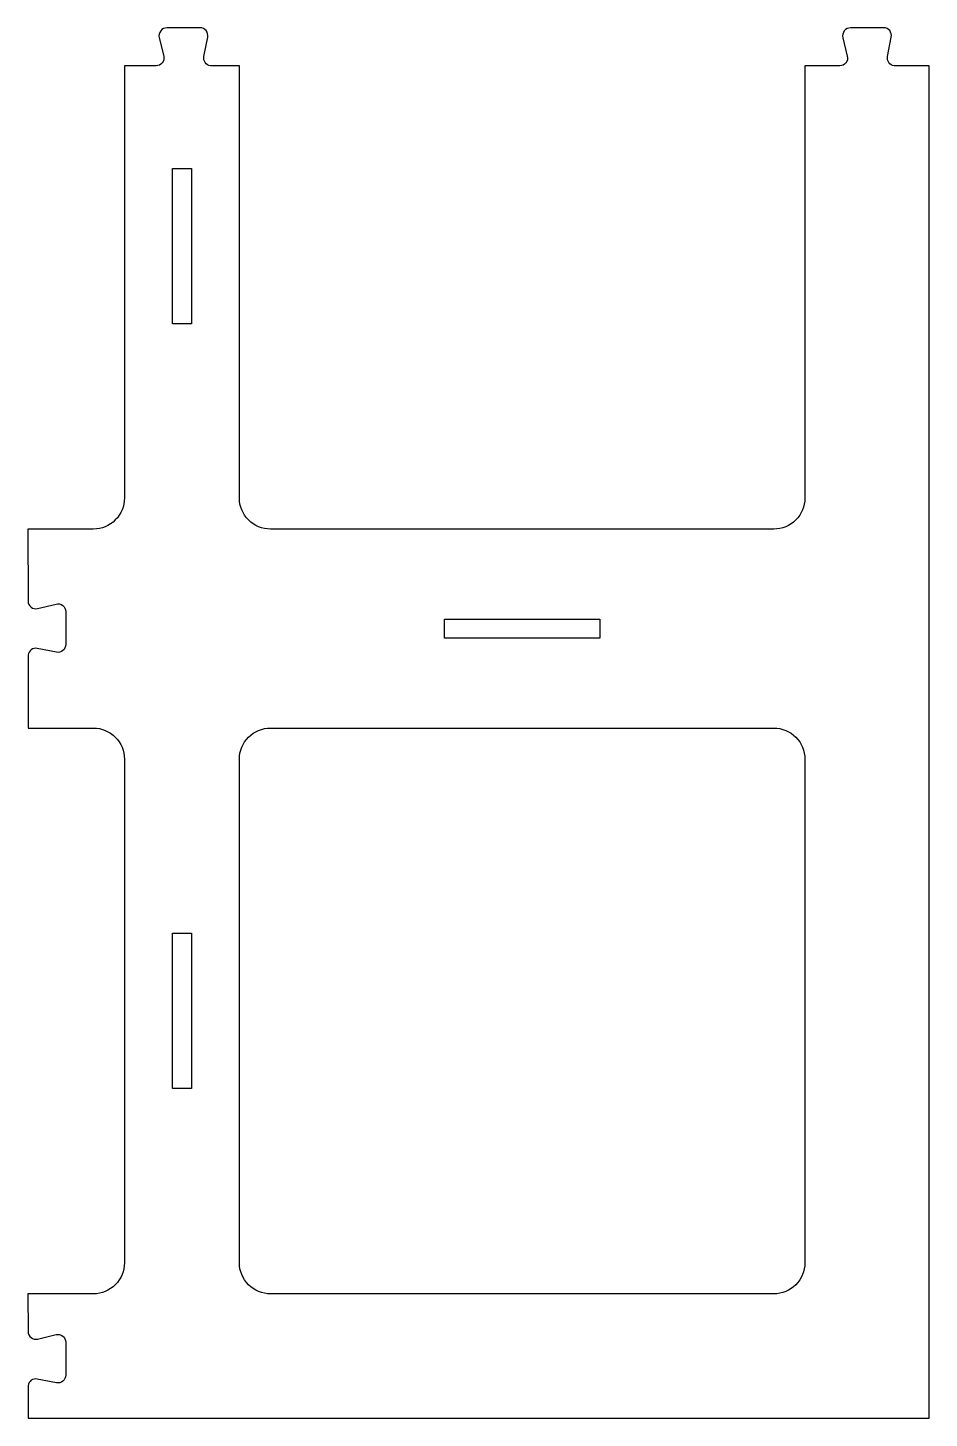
# Model space of a CAD drawing. Header units: millimetres. Extents: x 710 to 1000, y -1000 to -553.
import ezdxf

# ---------------------------------------------------------------- set-up
doc = ezdxf.new("R2010")
doc.units = ezdxf.units.MM
doc.layers.get('0').update_dxf_attribs({"linetype": 'CONTINUOUS'})

msp = doc.modelspace()

# ---------------------------------------------------------------- linework, layer by layer
for points in [[(778, -564.98), (768.69, -564.98, -0.430167), (766.58, -562.02), (767.81, -555.74, 0.471996), (765.36, -552.76), (754.72, -552.76, 0.485832), (752.2, -555.97), (753.64, -561.9, -0.485638), (751.21, -564.99), (741, -565), (741, -704, -0.414214), (731, -714), (709.91, -714), (709.99, -737.13, 0.484698), (713.08, -739.56), (719.03, -738.11, -0.485832), (722.12, -740.54), (722.12, -751.15, -0.471996), (719.14, -753.61), (712.96, -752.4, 0.430167), (710.01, -754.5), (710, -778), (731, -778, -0.414214), (741, -788), (741, -950, -0.414214), (731, -960), (709.95, -960), (709.99, -972.13, 0.484698), (713.08, -974.56), (719.03, -973.11, -0.485832), (722.12, -975.54), (722.12, -986.15, -0.471996), (719.14, -988.61), (712.96, -987.4, 0.430167), (710.01, -989.5), (710, -1000), (1000, -1000), (1000, -564.98), (988.69, -564.98, -0.430167), (986.58, -562.02), (987.81, -555.74, 0.471996), (985.36, -552.76), (974.72, -552.76, 0.485832), (972.2, -555.97), (973.64, -561.9, -0.485638), (971.21, -564.99), (960, -565), (960, -704, -0.414214), (950, -714), (788, -714, -0.414214), (778, -704)], [(788, -778), (950, -778, -0.414214), (960, -788), (960, -950, -0.414214), (950, -960), (788, -960, -0.414214), (778, -950), (778, -788, -0.414214)]]:
    msp.add_lwpolyline(points, format="xyb", close=True)
for points in [[(756.45, -598), (762.55, -598), (762.55, -648), (756.45, -648)], [(844, -749.05), (844, -742.95), (894, -742.95), (894, -749.05)], [(756.45, -844), (762.55, -844), (762.55, -894), (756.45, -894)]]:
    msp.add_lwpolyline(points, close=True)

doc.saveas('drawing.dxf')
